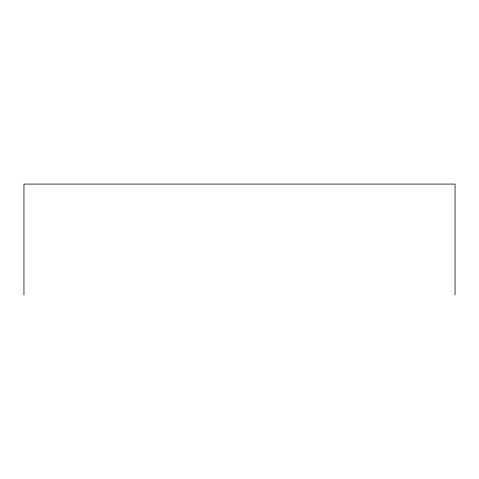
<?xml version="1.0" encoding="UTF-8"?>
<svg xmlns="http://www.w3.org/2000/svg" width="479" height="479" viewBox="0 0 479 479"><rect width="100%" height="100%" fill="white"/><g stroke="black" fill="none" stroke-linecap="round" stroke-linejoin="round"><path stroke-width="0.72" d="M455.05 294.92L455.05 184.08L23.95 184.08L23.95 294.92"/></g></svg>
